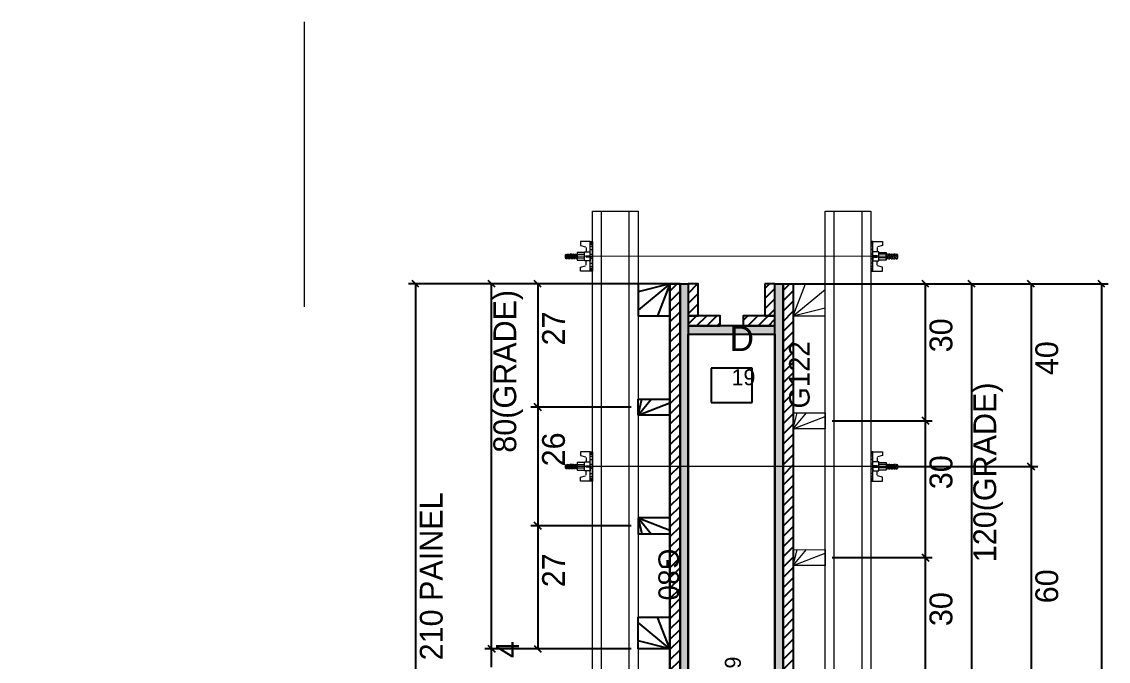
# Model space of a CAD drawing. Header units: metres. Extents: x 3966 to 8034, y 3880 to 4612.
# Drawn here: x 4011.9 to 4488, y 4331.3 to 4611.6 of the extents above; entities that cross this region are included whole.
import ezdxf

# ---------------------------------------------------------------- set-up
doc = ezdxf.new("R2010")
doc.units = ezdxf.units.M
for name, color, linetype in [('CHAPA', 7, 'Continuous'), ('CONCRETO', 7, 'Continuous'), ('COTA', 7, 'Continuous'), ('Hachura', 7, 'Continuous'), ('Madeira', 7, 'Continuous'), ('MEIO_PONT', 7, 'Continuous'), ('Perfil Metálico', 7, 'Continuous'), ('SARRAFO', 7, 'Continuous'), ('Texto Seção', 7, 'Continuous'), ('TEXTO_GERAL', 7, 'Continuous')]:
    doc.layers.add(name, color=color, linetype=linetype)

msp = doc.modelspace()

# ---------------------------------------------------------------- hatches: boundary and pattern name
at = {"layer": 'Hachura'}
h = msp.add_hatch(dxfattribs=at)
h.set_pattern_fill('ANSI31')
h.paths.add_polyline_path([(4295.94, 4496.66), (4300.34, 4496.66), (4300.34, 4076.66), (4295.94, 4076.66), (4295.94, 4496.66)])
h = msp.add_hatch(color=7, dxfattribs=at)
h.dxf.hatch_style = 1
h.paths.add_polyline_path([(4300.34, 4496.66), (4303.94, 4496.66), (4303.94, 4076.66), (4300.34, 4076.66), (4300.34, 4496.66)])
h = msp.add_hatch(dxfattribs=at)
h.set_pattern_fill('ANSI31')
h.paths.add_polyline_path([(4308.34, 4482.66), (4303.94, 4482.66), (4303.94, 4496.66), (4308.34, 4496.66), (4308.34, 4482.66)])
h = msp.add_hatch(dxfattribs=at)
h.set_pattern_fill('ANSI31')
h.paths.add_polyline_path([(4341.94, 4482.66), (4337.54, 4482.66), (4337.54, 4496.66), (4341.94, 4496.66), (4341.94, 4482.66)])
h = msp.add_hatch(color=7, dxfattribs=at)
h.dxf.hatch_style = 1
h.paths.add_polyline_path([(4345.54, 4016.66), (4341.94, 4016.66), (4341.94, 4496.66), (4345.54, 4496.66), (4345.54, 4016.66)])
h = msp.add_hatch(dxfattribs=at)
h.set_pattern_fill('ANSI31')
h.paths.add_polyline_path([(4345.54, 4496.66), (4349.94, 4496.66), (4349.94, 4016.66), (4345.54, 4016.66), (4345.54, 4496.66)])
h = msp.add_hatch(dxfattribs=at)
h.set_pattern_fill('ANSI31')
h.paths.add_polyline_path([(4317.94, 4482.66), (4317.94, 4478.26), (4303.94, 4478.26), (4303.94, 4482.66), (4317.94, 4482.66)])
h = msp.add_hatch(dxfattribs=at)
h.set_pattern_fill('ANSI31')
h.paths.add_polyline_path([(4341.94, 4482.66), (4341.94, 4478.26), (4327.94, 4478.26), (4327.94, 4482.66), (4341.94, 4482.66)])
h = msp.add_hatch(color=7, dxfattribs=at)
h.dxf.hatch_style = 1
h.paths.add_polyline_path([(4341.94, 4474.66), (4341.94, 4478.26), (4303.94, 4478.26), (4303.94, 4474.66), (4341.94, 4474.66)])

# ---------------------------------------------------------------- linework, layer by layer
at = {"layer": 'CHAPA', "color": 1, "lineweight": 25}
for points in [[(4303.94, 4496.66), (4303.94, 4076.66), (4300.34, 4076.66), (4300.34, 4496.66)], [(4345.54, 4016.66), (4341.94, 4016.66), (4341.94, 4496.66), (4345.54, 4496.66)], [(4341.94, 4474.66), (4341.94, 4478.26), (4303.94, 4478.26), (4303.94, 4474.66)]]:
    msp.add_lwpolyline(points, close=True, dxfattribs=at)
at = {"layer": 'CONCRETO', "color": 2, "lineweight": 25}
msp.add_lwpolyline([(4011.94, 4038.66), (4011.94, 4076.66), (4303.94, 4076.66), (4303.94, 4474.66), (4341.94, 4474.66), (4341.94, 4038.66)], close=True, dxfattribs=at)
at = {"layer": 'COTA', "color": 241, "lineweight": 25}
for p, q in [((4292.94, 4496.66), (4181.46, 4496.66)), ((4184.46, 4496.66), (4184.46, 4076.66)), ((4278.94, 4496.68), (4214.81, 4496.68)), ((4217.81, 4336.69), (4217.81, 4496.68)), ((4278.94, 4496.68), (4235.01, 4496.68)), ((4238.01, 4496.68), (4238.01, 4442.68)), ((4344.94, 4496.66), (4487.97, 4496.66)), ((4366.93, 4496.68), (4431.08, 4496.68)), ((4366.94, 4496.68), (4410.88, 4496.68)), ((4366.94, 4496.66), (4457.12, 4496.66)), ((4407.88, 4436.68), (4407.88, 4496.68)), ((4428.08, 4496.68), (4428.08, 4256.68)), ((4454.12, 4496.66), (4454.12, 4416.66)), ((4484.97, 4496.66), (4484.97, 4016.66)), ((4278.94, 4442.68), (4235.01, 4442.68)), ((4278.94, 4442.68), (4235.01, 4442.68)), ((4238.01, 4442.68), (4238.01, 4390.68)), ((4366.94, 4436.68), (4410.88, 4436.68)), ((4366.94, 4436.68), (4410.88, 4436.68)), ((4407.88, 4376.68), (4407.88, 4436.68)), ((4386.94, 4416.66), (4457.12, 4416.66)), ((4386.94, 4416.66), (4457.12, 4416.66)), ((4454.12, 4416.66), (4454.12, 4296.69)), ((4278.94, 4390.68), (4235.01, 4390.68)), ((4278.94, 4390.68), (4235.01, 4390.68)), ((4238.01, 4390.68), (4238.01, 4336.68)), ((4366.94, 4376.68), (4410.88, 4376.68)), ((4366.94, 4376.68), (4410.88, 4376.68)), ((4407.88, 4316.68), (4407.88, 4376.68)), ((4278.95, 4336.69), (4214.81, 4336.69)), ((4278.93, 4336.68), (4214.81, 4336.68)), ((4217.81, 4328.67), (4217.81, 4336.68)), ((4278.95, 4336.68), (4235.01, 4336.68))]:
    msp.add_line(p, q, dxfattribs=at)
at = {"layer": 'COTA', "color": 0, "lineweight": 25}
for p, q in [((4185.96, 4495.16), (4182.96, 4498.16)), ((4219.31, 4495.18), (4216.31, 4498.18)), ((4239.51, 4495.18), (4236.51, 4498.18)), ((4409.38, 4495.18), (4406.38, 4498.18)), ((4429.58, 4495.18), (4426.58, 4498.18)), ((4455.62, 4495.16), (4452.62, 4498.16)), ((4486.47, 4495.16), (4483.47, 4498.16)), ((4236.51, 4444.18), (4239.51, 4441.18)), ((4239.51, 4441.18), (4236.51, 4444.18)), ((4409.38, 4435.18), (4406.38, 4438.18)), ((4406.38, 4438.18), (4409.38, 4435.18)), ((4452.62, 4418.16), (4455.62, 4415.16)), ((4455.62, 4415.16), (4452.62, 4418.16)), ((4236.51, 4392.18), (4239.51, 4389.18)), ((4239.51, 4389.18), (4236.51, 4392.18)), ((4409.38, 4375.18), (4406.38, 4378.18)), ((4406.38, 4378.18), (4409.38, 4375.18)), ((4216.31, 4338.19), (4219.31, 4335.19)), ((4219.31, 4335.18), (4216.31, 4338.18)), ((4236.51, 4338.18), (4239.51, 4335.18))]:
    msp.add_line(p, q, dxfattribs=at)
at = {"layer": 'COTA', "color": 180, "lineweight": 25}
for p, q in [((4331.94, 4459.74), (4313.94, 4459.74)), ((4313.94, 4459.74), (4313.94, 4444.74)), ((4331.94, 4444.74), (4331.94, 4459.74)), ((4313.94, 4444.74), (4331.94, 4444.74))]:
    msp.add_line(p, q, dxfattribs=at)
at = {"layer": 'Hachura', "color": 0, "lineweight": 9}
for p, q in [((4261.04, 4515.2), (4256.78, 4515.2)), ((4256.78, 4515.2), (4256.78, 4513.52)), ((4256.78, 4513.52), (4258.99, 4512.94)), ((4261.02, 4515.06), (4261.95, 4515.06)), ((4261.02, 4514.85), (4261.95, 4514.85)), ((4261.02, 4514.51), (4261.95, 4514.51)), ((4261.02, 4514.05), (4261.95, 4514.05)), ((4261.02, 4513.21), (4261.95, 4513.21)), ((4261.04, 4502.3), (4261.04, 4515.2)), ((4261.04, 4515.2), (4261.94, 4515.2)), ((4261.94, 4515.2), (4261.94, 4502.3)), ((4261.94, 4514.24), (4261.94, 4506.43)), ((4383.94, 4515.2), (4383.94, 4502.3)), ((4384.85, 4515.2), (4383.94, 4515.2)), ((4384.86, 4515.06), (4383.94, 4515.06)), ((4384.86, 4514.85), (4383.94, 4514.85)), ((4384.86, 4514.51), (4383.94, 4514.51)), ((4383.94, 4514.24), (4383.94, 4506.43)), ((4384.86, 4514.05), (4383.94, 4514.05)), ((4384.86, 4513.2), (4383.94, 4513.2)), ((4384.85, 4502.3), (4384.85, 4515.2)), ((4384.85, 4515.2), (4389.1, 4515.2)), ((4389.1, 4513.52), (4386.89, 4512.94)), ((4389.1, 4515.2), (4389.1, 4513.52)), ((4250.46, 4509.65), (4250.14, 4509.33)), ((4250.14, 4508.04), (4250.14, 4509.33)), ((4250.46, 4507.71), (4250.14, 4508.04)), ((4250.46, 4509.13), (4250.8, 4509.81)), ((4251.03, 4509.75), (4250.46, 4508.62)), ((4250.46, 4509.39), (4250.59, 4509.65)), ((4251.11, 4509.65), (4250.46, 4508.36)), ((4250.46, 4509.65), (4250.46, 4507.71)), ((4250.79, 4507.72), (4251.75, 4509.65)), ((4250.79, 4507.72), (4251.75, 4509.65)), ((4250.88, 4507.64), (4251.96, 4509.81)), ((4251.11, 4509.65), (4251.75, 4509.65)), ((4252.19, 4509.75), (4251.12, 4507.61)), ((4252.27, 4509.65), (4251.3, 4507.72)), ((4251.95, 4507.72), (4252.91, 4509.65)), ((4252.04, 4507.64), (4253.12, 4509.81)), ((4252.91, 4509.65), (4252.27, 4509.65)), ((4253.35, 4509.75), (4252.28, 4507.61)), ((4253.43, 4509.65), (4252.46, 4507.72)), ((4253.11, 4507.72), (4254.07, 4509.65)), ((4253.2, 4507.64), (4254.28, 4509.81)), ((4253.64, 4509.65), (4253.43, 4509.65)), ((4254.51, 4509.75), (4253.44, 4507.61)), ((4254.59, 4509.65), (4253.62, 4507.72)), ((4253.64, 4509.65), (4254.07, 4509.65)), ((4254.27, 4507.72), (4255.24, 4509.65)), ((4254.59, 4509.65), (4255.24, 4509.65)), ((4255.24, 4508.88), (4254.6, 4507.61)), ((4255.24, 4508.62), (4254.78, 4507.72)), ((4255.24, 4510.42), (4255.24, 4507.07)), ((4258.46, 4510.42), (4255.24, 4510.42)), ((4255.24, 4509.65), (4258.46, 4509.65)), ((4255.24, 4508.1), (4258.46, 4508.1)), ((4255.3, 4510.42), (4255.3, 4507.07)), ((4258.46, 4506.81), (4258.46, 4510.68)), ((4258.46, 4510.68), (4261.04, 4510.68)), ((4258.46, 4510.68), (4258.46, 4510.42)), ((4258.46, 4510.68), (4258.46, 4510.42)), ((4259.04, 4508.95), (4261.04, 4508.95)), ((4261.04, 4508.43), (4259.04, 4508.43)), ((4259.23, 4512.63), (4259.23, 4510.68)), ((4261.02, 4511.77), (4261.94, 4511.77)), ((4261.04, 4508.75), (4261.04, 4506.81)), ((4261.04, 4508.74), (4261.94, 4508.74)), ((4261.04, 4507.46), (4261.04, 4508.1)), ((4261.17, 4509.72), (4261.6, 4509.72)), ((4384.86, 4511.77), (4383.94, 4511.77)), ((4384.85, 4508.74), (4383.94, 4508.74)), ((4384.72, 4509.72), (4384.29, 4509.72)), ((4387.42, 4510.68), (4384.85, 4510.68)), ((4386.84, 4508.95), (4384.85, 4508.95)), ((4384.85, 4508.75), (4384.85, 4506.81)), ((4384.85, 4508.43), (4386.84, 4508.43)), ((4384.85, 4507.46), (4384.85, 4508.1)), ((4386.65, 4512.63), (4386.65, 4510.68)), ((4387.42, 4506.81), (4387.42, 4510.68)), ((4387.42, 4510.68), (4387.42, 4510.42)), ((4387.42, 4510.68), (4387.42, 4510.42)), ((4387.42, 4510.42), (4390.65, 4510.42)), ((4390.65, 4509.65), (4387.42, 4509.65)), ((4390.65, 4508.1), (4387.42, 4508.1)), ((4390.58, 4510.42), (4390.58, 4507.07)), ((4390.65, 4510.42), (4390.65, 4507.07)), ((4391.29, 4509.65), (4390.65, 4509.65)), ((4391.62, 4507.71), (4390.65, 4509.65)), ((4390.65, 4508.88), (4391.28, 4507.61)), ((4390.65, 4508.62), (4391.1, 4507.71)), ((4391.29, 4509.65), (4392.26, 4507.71)), ((4391.37, 4509.75), (4392.44, 4507.61)), ((4392.69, 4507.64), (4391.6, 4509.81)), ((4392.24, 4509.65), (4391.81, 4509.65)), ((4392.78, 4507.71), (4391.81, 4509.65)), ((4392.24, 4509.65), (4392.46, 4509.65)), ((4392.46, 4509.65), (4393.42, 4507.71)), ((4392.53, 4509.75), (4393.6, 4507.61)), ((4393.85, 4507.64), (4392.76, 4509.81)), ((4392.97, 4509.65), (4393.62, 4509.65)), ((4393.94, 4507.71), (4392.97, 4509.65)), ((4393.62, 4509.65), (4394.58, 4507.71)), ((4393.7, 4509.75), (4394.77, 4507.61)), ((4395.01, 4507.64), (4393.92, 4509.81)), ((4395.1, 4507.71), (4394.13, 4509.65)), ((4394.78, 4509.65), (4394.13, 4509.65)), ((4395.1, 4507.71), (4394.13, 4509.65)), ((4394.78, 4509.65), (4395.42, 4508.36)), ((4394.86, 4509.75), (4395.42, 4508.62)), ((4395.42, 4509.13), (4395.08, 4509.81)), ((4395.42, 4509.39), (4395.29, 4509.65)), ((4395.42, 4509.65), (4395.74, 4509.33)), ((4395.42, 4509.65), (4395.42, 4507.71)), ((4395.42, 4507.71), (4395.74, 4508.04)), ((4395.74, 4508.04), (4395.74, 4509.33)), ((4250.79, 4507.72), (4250.46, 4507.72)), ((4251.95, 4507.72), (4251.3, 4507.72)), ((4253.11, 4507.72), (4252.46, 4507.72)), ((4252.67, 4507.72), (4252.46, 4507.72)), ((4254.27, 4507.72), (4253.62, 4507.72)), ((4255.24, 4507.72), (4254.78, 4507.72)), ((4255.24, 4507.07), (4258.46, 4507.07)), ((4256.78, 4503.97), (4258.99, 4504.56)), ((4256.78, 4502.3), (4256.78, 4503.97)), ((4261.04, 4506.81), (4258.46, 4506.81)), ((4259.23, 4504.87), (4259.23, 4506.81)), ((4261.02, 4505.71), (4261.95, 4505.71)), ((4261.02, 4504.29), (4261.95, 4504.29)), ((4261.02, 4503.45), (4261.95, 4503.45)), ((4261.04, 4502.3), (4261.04, 4507.46)), ((4261.36, 4507.79), (4261.15, 4507.79)), ((4261.79, 4507.79), (4261.36, 4507.79)), ((4384.86, 4505.71), (4383.94, 4505.71)), ((4384.86, 4504.29), (4383.94, 4504.29)), ((4384.86, 4503.45), (4383.94, 4503.45)), ((4384.09, 4507.79), (4384.53, 4507.79)), ((4384.53, 4507.79), (4384.74, 4507.79)), ((4384.85, 4502.3), (4384.85, 4507.46)), ((4384.85, 4506.81), (4387.42, 4506.81)), ((4386.65, 4504.87), (4386.65, 4506.81)), ((4389.1, 4503.97), (4386.89, 4504.56)), ((4390.65, 4507.07), (4387.42, 4507.07)), ((4389.1, 4502.3), (4389.1, 4503.97)), ((4390.65, 4507.71), (4391.1, 4507.71)), ((4391.62, 4507.71), (4392.26, 4507.71)), ((4392.78, 4507.71), (4393.42, 4507.71)), ((4393.21, 4507.71), (4393.42, 4507.71)), ((4393.94, 4507.71), (4394.58, 4507.71)), ((4395.1, 4507.71), (4395.42, 4507.71)), ((4261.94, 4502.3), (4256.81, 4502.3)), ((4261.02, 4502.99), (4261.95, 4502.99)), ((4261.02, 4502.65), (4261.95, 4502.65)), ((4261.02, 4502.44), (4261.95, 4502.44)), ((4384.86, 4502.99), (4383.94, 4502.99)), ((4384.86, 4502.65), (4383.94, 4502.65)), ((4384.86, 4502.44), (4383.94, 4502.44)), ((4383.94, 4502.3), (4389.08, 4502.3)), ((4261.05, 4423.11), (4256.79, 4423.11)), ((4256.79, 4423.11), (4256.79, 4421.43)), ((4261.03, 4422.97), (4261.96, 4422.97)), ((4261.03, 4422.76), (4261.96, 4422.76)), ((4261.03, 4422.43), (4261.96, 4422.43)), ((4261.05, 4410.21), (4261.05, 4423.11)), ((4261.05, 4423.11), (4261.95, 4423.11)), ((4261.95, 4423.11), (4261.95, 4410.22)), ((4384.87, 4422.97), (4383.94, 4422.97)), ((4384.87, 4422.76), (4383.94, 4422.76)), ((4384.87, 4422.42), (4383.94, 4422.42)), ((4383.95, 4423.11), (4383.95, 4410.21)), ((4384.85, 4423.11), (4383.95, 4423.11)), ((4384.85, 4410.21), (4384.85, 4423.11)), ((4384.85, 4423.11), (4389.11, 4423.11)), ((4389.11, 4423.11), (4389.11, 4421.43)), ((4250.47, 4417.56), (4250.15, 4417.24)), ((4250.47, 4417.05), (4250.81, 4417.72)), ((4251.04, 4417.66), (4250.47, 4416.53)), ((4250.47, 4417.31), (4250.6, 4417.56)), ((4251.12, 4417.56), (4250.47, 4416.27)), ((4250.47, 4417.56), (4250.47, 4415.63)), ((4250.79, 4415.63), (4251.76, 4417.56)), ((4250.79, 4415.63), (4251.76, 4417.56)), ((4250.89, 4415.56), (4251.97, 4417.72)), ((4251.12, 4417.56), (4251.76, 4417.56)), ((4252.2, 4417.66), (4251.13, 4415.52)), ((4252.28, 4417.56), (4251.31, 4415.63)), ((4251.95, 4415.63), (4252.92, 4417.56)), ((4252.05, 4415.56), (4253.13, 4417.72)), ((4252.92, 4417.56), (4252.28, 4417.56)), ((4253.36, 4417.66), (4252.29, 4415.52)), ((4253.44, 4417.56), (4252.47, 4415.63)), ((4253.12, 4415.63), (4254.08, 4417.56)), ((4253.21, 4415.56), (4254.29, 4417.72)), ((4253.65, 4417.56), (4253.44, 4417.56)), ((4254.52, 4417.66), (4253.45, 4415.52)), ((4254.6, 4417.56), (4253.63, 4415.63)), ((4253.65, 4417.56), (4254.08, 4417.56)), ((4254.28, 4415.63), (4255.24, 4417.56)), ((4254.6, 4417.56), (4255.24, 4417.56)), ((4255.24, 4418.34), (4255.24, 4414.98)), ((4258.47, 4418.34), (4255.24, 4418.34)), ((4255.24, 4417.56), (4258.47, 4417.56)), ((4255.31, 4418.34), (4255.31, 4414.98)), ((4256.79, 4421.43), (4259, 4420.85)), ((4258.47, 4414.73), (4258.47, 4418.6)), ((4258.47, 4418.6), (4261.05, 4418.6)), ((4258.47, 4418.6), (4258.47, 4418.34)), ((4258.47, 4418.6), (4258.47, 4418.34)), ((4259.24, 4420.54), (4259.24, 4418.59)), ((4261.03, 4421.96), (4261.96, 4421.96)), ((4261.03, 4421.12), (4261.96, 4421.12)), ((4261.03, 4419.69), (4261.95, 4419.69)), ((4261.17, 4417.64), (4261.61, 4417.64)), ((4261.95, 4422.16), (4261.95, 4414.34)), ((4384.87, 4421.96), (4383.94, 4421.96)), ((4384.87, 4421.12), (4383.94, 4421.12)), ((4383.95, 4422.16), (4383.95, 4414.34)), ((4384.87, 4419.69), (4383.95, 4419.69)), ((4384.73, 4417.64), (4384.29, 4417.64)), ((4387.43, 4418.6), (4384.85, 4418.6)), ((4386.66, 4420.54), (4386.66, 4418.59)), ((4389.11, 4421.43), (4386.9, 4420.85)), ((4387.43, 4414.73), (4387.43, 4418.6)), ((4387.43, 4418.6), (4387.43, 4418.34)), ((4387.43, 4418.6), (4387.43, 4418.34)), ((4387.43, 4418.34), (4390.66, 4418.34)), ((4390.66, 4417.56), (4387.43, 4417.56)), ((4390.59, 4418.34), (4390.59, 4414.98)), ((4390.66, 4418.34), (4390.66, 4414.98)), ((4391.3, 4417.56), (4390.66, 4417.56)), ((4391.63, 4415.63), (4390.66, 4417.56)), ((4391.3, 4417.56), (4392.27, 4415.63)), ((4391.38, 4417.66), (4392.45, 4415.52)), ((4392.69, 4415.56), (4391.61, 4417.72)), ((4392.25, 4417.56), (4391.82, 4417.56)), ((4392.79, 4415.63), (4391.82, 4417.56)), ((4392.25, 4417.56), (4392.46, 4417.56)), ((4392.46, 4417.56), (4393.43, 4415.63)), ((4392.54, 4417.66), (4393.61, 4415.52)), ((4393.85, 4415.56), (4392.77, 4417.72)), ((4392.98, 4417.56), (4393.62, 4417.56)), ((4393.95, 4415.63), (4392.98, 4417.56)), ((4393.62, 4417.56), (4394.59, 4415.63)), ((4393.7, 4417.66), (4394.77, 4415.52)), ((4395.02, 4415.56), (4393.93, 4417.72)), ((4395.11, 4415.63), (4394.14, 4417.56)), ((4394.79, 4417.56), (4394.14, 4417.56)), ((4395.11, 4415.63), (4394.14, 4417.56)), ((4394.79, 4417.56), (4395.43, 4416.27)), ((4394.86, 4417.66), (4395.43, 4416.53)), ((4395.43, 4417.05), (4395.09, 4417.72)), ((4395.43, 4417.31), (4395.3, 4417.56)), ((4395.43, 4417.56), (4395.75, 4417.24)), ((4395.43, 4417.56), (4395.43, 4415.63)), ((4250.15, 4415.95), (4250.15, 4417.24)), ((4250.47, 4415.63), (4250.15, 4415.95)), ((4250.79, 4415.63), (4250.47, 4415.63)), ((4251.95, 4415.63), (4251.31, 4415.63)), ((4253.12, 4415.63), (4252.47, 4415.63)), ((4252.68, 4415.63), (4252.47, 4415.63)), ((4254.28, 4415.63), (4253.63, 4415.63)), ((4255.24, 4416.79), (4254.61, 4415.52)), ((4255.24, 4416.53), (4254.79, 4415.63)), ((4255.24, 4415.63), (4254.79, 4415.63)), ((4255.24, 4416.02), (4258.47, 4416.02)), ((4255.24, 4414.98), (4258.47, 4414.98)), ((4261.05, 4414.73), (4258.47, 4414.73)), ((4259.05, 4416.87), (4261.05, 4416.87)), ((4261.05, 4416.35), (4259.05, 4416.35)), ((4259.24, 4412.78), (4259.24, 4414.73)), ((4261.03, 4413.62), (4261.96, 4413.62)), ((4261.05, 4416.66), (4261.05, 4414.73)), ((4261.05, 4416.66), (4261.95, 4416.66)), ((4261.05, 4415.37), (4261.05, 4416.02)), ((4261.05, 4410.21), (4261.05, 4415.37)), ((4261.37, 4415.7), (4261.16, 4415.7)), ((4261.8, 4415.7), (4261.37, 4415.7)), ((4384.87, 4413.62), (4383.94, 4413.62)), ((4384.85, 4416.66), (4383.95, 4416.66)), ((4384.1, 4415.7), (4384.53, 4415.7)), ((4384.53, 4415.7), (4384.75, 4415.7)), ((4386.85, 4416.86), (4384.85, 4416.86)), ((4384.85, 4416.66), (4384.85, 4414.73)), ((4384.85, 4416.35), (4386.85, 4416.35)), ((4384.85, 4415.37), (4384.85, 4416.02)), ((4384.85, 4410.21), (4384.85, 4415.37)), ((4384.85, 4414.73), (4387.43, 4414.73)), ((4386.66, 4412.78), (4386.66, 4414.73)), ((4390.66, 4416.02), (4387.43, 4416.02)), ((4390.66, 4414.98), (4387.43, 4414.98)), ((4390.66, 4416.79), (4391.29, 4415.52)), ((4390.66, 4416.53), (4391.11, 4415.63)), ((4390.66, 4415.63), (4391.11, 4415.63)), ((4391.63, 4415.63), (4392.27, 4415.63)), ((4392.79, 4415.63), (4393.43, 4415.63)), ((4393.22, 4415.63), (4393.43, 4415.63)), ((4393.95, 4415.63), (4394.59, 4415.63)), ((4395.11, 4415.63), (4395.43, 4415.63)), ((4395.43, 4415.63), (4395.75, 4415.95)), ((4395.75, 4415.95), (4395.75, 4417.24)), ((4256.79, 4411.89), (4259, 4412.47)), ((4256.79, 4410.21), (4256.79, 4411.89)), ((4261.95, 4410.22), (4256.81, 4410.22)), ((4261.03, 4412.21), (4261.96, 4412.21)), ((4261.03, 4411.36), (4261.96, 4411.36)), ((4261.03, 4410.9), (4261.96, 4410.9)), ((4261.03, 4410.56), (4261.96, 4410.56)), ((4261.03, 4410.35), (4261.96, 4410.35)), ((4384.87, 4412.21), (4383.94, 4412.21)), ((4384.87, 4411.36), (4383.94, 4411.36)), ((4384.87, 4410.9), (4383.94, 4410.9)), ((4384.87, 4410.56), (4383.94, 4410.56)), ((4384.87, 4410.35), (4383.94, 4410.35)), ((4383.95, 4410.21), (4389.09, 4410.21)), ((4389.11, 4411.89), (4386.9, 4412.47)), ((4389.11, 4410.21), (4389.11, 4411.89))]:
    msp.add_line(p, q, dxfattribs=at)
at = {"layer": 'Hachura', "color": 251, "lineweight": 9}
for p, q in [((4394.74, 4508.75), (4254.94, 4508.74)), ((4394.75, 4416.66), (4254.95, 4416.65))]:
    msp.add_line(p, q, dxfattribs=at)
at = {"layer": 'Madeira', "color": 126, "lineweight": 18}
for p, q in [((4349.96, 4482.66), (4355.37, 4496.67)), ((4349.96, 4482.66), (4363.94, 4494.19)), ((4349.96, 4482.66), (4363.95, 4486.16)), ((4349.95, 4433.17), (4355.7, 4440.18)), ((4349.95, 4433.17), (4351.68, 4440.17)), ((4349.95, 4433.17), (4363.94, 4438.61)), ((4349.95, 4373.17), (4355.7, 4380.18)), ((4349.95, 4373.17), (4351.68, 4380.17)), ((4349.95, 4373.17), (4363.94, 4378.61))]:
    msp.add_line(p, q, dxfattribs=at)
for points in [[(4295.94, 4496.66), (4281.94, 4496.66), (4281.94, 4336.66), (4295.94, 4336.66)], [(4349.94, 4256.67), (4363.94, 4256.68), (4363.94, 4496.68), (4349.94, 4496.66)], [(4349.96, 4482.66), (4363.96, 4482.68), (4363.94, 4496.68), (4349.94, 4496.66)], [(4349.95, 4433.17), (4349.94, 4440.17), (4363.94, 4440.18), (4363.95, 4433.18)], [(4349.95, 4373.17), (4349.94, 4380.17), (4363.94, 4380.18), (4363.95, 4373.18)]]:
    msp.add_lwpolyline(points, close=True, dxfattribs=at)
at = {"layer": 'MEIO_PONT', "color": 93, "lineweight": 25}
for p, q in [((4295.94, 4496.66), (4281.94, 4485.15)), ((4295.94, 4496.66), (4281.94, 4493.18)), ((4295.94, 4496.66), (4290.51, 4482.66)), ((4281.94, 4439.16), (4287.7, 4446.16)), ((4281.94, 4439.16), (4283.68, 4446.16)), ((4281.94, 4439.16), (4295.94, 4444.59)), ((4281.94, 4394.16), (4287.7, 4387.16)), ((4281.94, 4394.16), (4283.68, 4387.16)), ((4281.94, 4394.16), (4295.94, 4388.73)), ((4295.94, 4336.66), (4281.94, 4348.18)), ((4295.94, 4336.66), (4290.51, 4350.66)), ((4295.94, 4336.66), (4281.94, 4340.15))]:
    msp.add_line(p, q, dxfattribs=at)
for points in [[(4295.94, 4496.66), (4281.94, 4496.66), (4281.94, 4482.66), (4295.94, 4482.66)], [(4281.94, 4439.16), (4281.94, 4446.16), (4295.94, 4446.16), (4295.94, 4439.16)], [(4281.94, 4394.16), (4281.94, 4387.16), (4295.94, 4387.16), (4295.94, 4394.16)], [(4295.94, 4336.66), (4281.94, 4336.66), (4281.94, 4350.66), (4295.94, 4350.66)]]:
    msp.add_lwpolyline(points, close=True, dxfattribs=at)
at = {"layer": 'Perfil Metálico', "color": 224, "lineweight": 18}
for points in [[(4261.94, 4528.6), (4281.94, 4528.6), (4281.94, 4084.66), (4261.94, 4084.66)], [(4277.94, 4084.66), (4265.94, 4084.66), (4265.94, 4528.6), (4277.94, 4528.6)], [(4363.94, 4528.6), (4383.94, 4528.6), (4383.94, 3978.34), (4363.94, 3978.34)], [(4379.94, 3978.34), (4367.94, 3978.34), (4367.94, 4528.6), (4379.94, 4528.6)]]:
    msp.add_lwpolyline(points, close=True, dxfattribs=at)
at = {"layer": 'SARRAFO', "color": 251, "lineweight": 25}
for points in [[(4295.94, 4076.66), (4295.94, 4496.66), (4300.34, 4496.66), (4300.34, 4076.66)], [(4295.94, 4076.66), (4300.34, 4076.66), (4300.34, 4496.66), (4295.94, 4496.66)], [(4303.94, 4496.66), (4303.94, 4482.66), (4308.34, 4482.66), (4308.34, 4496.66)], [(4337.54, 4496.66), (4337.54, 4482.66), (4341.94, 4482.66), (4341.94, 4496.66)], [(4345.54, 4016.66), (4345.54, 4496.66), (4349.94, 4496.66), (4349.94, 4016.66)], [(4345.54, 4016.66), (4345.54, 4496.66), (4349.94, 4496.66), (4349.94, 4016.66)], [(4303.94, 4478.26), (4317.94, 4478.26), (4317.94, 4482.66), (4303.94, 4482.66)], [(4327.94, 4478.26), (4341.94, 4478.26), (4341.94, 4482.66), (4327.94, 4482.66)]]:
    msp.add_lwpolyline(points, close=True, dxfattribs=at)
at = {"layer": 'Texto Seção', "color": 252, "lineweight": 15}
msp.add_line((4135.89, 4486.58), (4135.89, 4611.58), dxfattribs=at)

# ---------------------------------------------------------------- texts
at = {"layer": 'COTA', "color": 241, "lineweight": 25}
for s, p in [('80(GRADE)', (4228.59, 4422.68)), ('27', (4249.93, 4469.68)), ('30', (4419.66, 4466.68)), ('40', (4466.02, 4456.66)), ('120(GRADE)', (4438.86, 4374.68)), ('26', (4249.9, 4416.68)), ('30', (4419.66, 4406.68)), ('210 PAINEL', (4196.35, 4331.66)), ('27', (4249.93, 4363.68)), ('60', (4466.02, 4356.67)), ('30', (4419.66, 4346.68)), ('4', (4229.74, 4332.68))]:
    msp.add_text(s, height=10, rotation=90, dxfattribs=at).set_placement(p)
at = {"layer": 'COTA', "color": 1, "lineweight": 25}
msp.add_text('19', height=7, dxfattribs=at).set_placement((4322.94, 4452.24))
msp.add_text('199', height=7, rotation=90, dxfattribs=at).set_placement((4326.99, 4317.66))
at = {"layer": 'TEXTO_GERAL', "color": 7, "lineweight": 25}
msp.add_text('D', height=11, dxfattribs=at).set_placement((4322.1, 4467.23))
at = {"layer": 'TEXTO_GERAL', "color": 0, "lineweight": 25}
for s, rotation, p in [('G122', 90, (4357.12, 4442.06)), ('G80', 270, (4290.87, 4380.65))]:
    msp.add_text(s, height=9, rotation=rotation, dxfattribs=at).set_placement(p)

doc.saveas('drawing.dxf')
